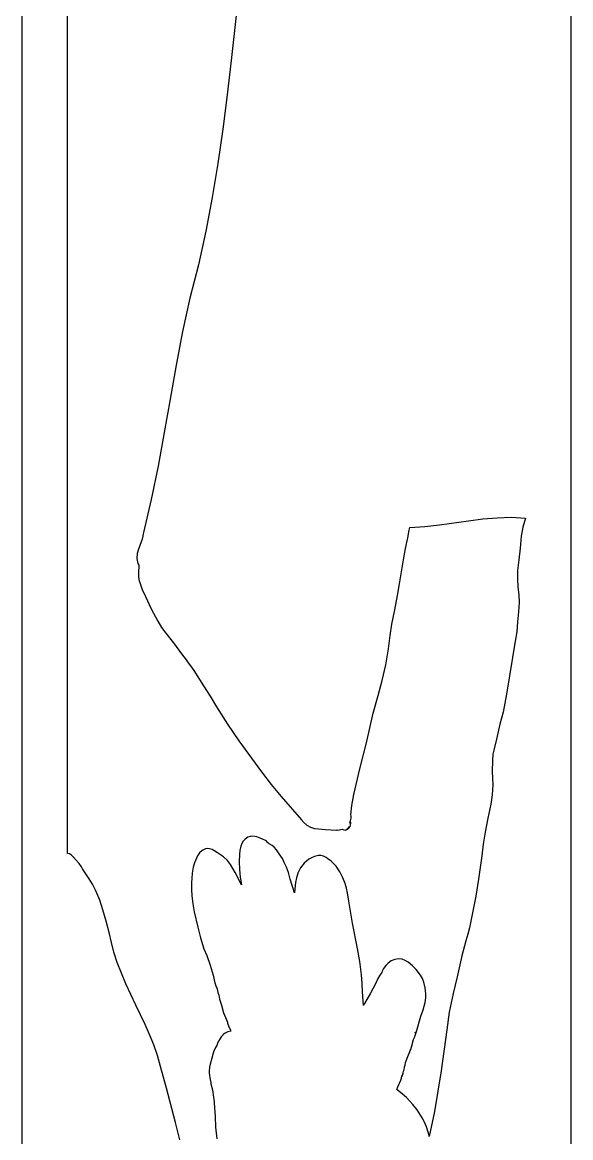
# Model space of a CAD drawing. Extents: x -1 to 629, y 2 to 3679.
# Drawn here: x 276.7 to 502.8, y 2773.7 to 3233.4 of the extents above; entities that cross this region are included whole.
import ezdxf

# ---------------------------------------------------------------- set-up
doc = ezdxf.new("R2010")
doc.units = 0

msp = doc.modelspace()

# ---------------------------------------------------------------- linework, layer by layer
at = {"layer": 'Calque 1'}
for p, q in [((276.749, 3189.21), (276.749, 3329.15)), ((502.75, 3329.15), (502.75, 2533.14)), ((295.373, 2890.88), (295.373, 3315.36)), ((366.008, 3245.99), (362.815, 3217.63)), ((362.815, 3217.63), (361.148, 3203.44)), ((361.148, 3203.44), (359.343, 3189.32)), ((276.749, 3187.2), (276.749, 3189.21)), ((276.749, 2819.02), (276.749, 3187.2)), ((359.343, 3189.32), (357.335, 3175.24)), ((357.335, 3175.24), (355.055, 3161.22)), ((355.055, 3161.22), (352.432, 3147.27)), ((352.432, 3147.27), (349.403, 3133.41)), ((349.403, 3133.41), (347.54, 3126.58)), ((347.54, 3126.58), (345.831, 3119.7)), ((345.831, 3119.7), (342.783, 3105.92)), ((342.783, 3105.92), (340.1, 3092.05)), ((340.1, 3092.05), (337.626, 3078.16)), ((337.626, 3078.16), (335.203, 3064.3)), ((335.203, 3064.3), (332.673, 3050.49)), ((332.673, 3050.49), (329.877, 3036.78)), ((329.877, 3036.78), (326.659, 3023.21)), ((466.571, 3028.74), (472.458, 3029.24)), ((472.458, 3029.24), (478.311, 3029.4)), ((478.311, 3029.4), (484.131, 3029.06)), ((436.218, 3024.16), (436.438, 3025.14)), ((436.438, 3025.14), (442.571, 3025.59)), ((442.571, 3025.59), (448.645, 3026.31)), ((448.645, 3026.31), (460.642, 3028)), ((460.642, 3028), (466.571, 3028.74)), ((483.078, 3025.41), (482.348, 3021.6)), ((484.118, 3029.06), (483.078, 3025.41)), ((484.131, 3029.06), (484.118, 3029.06)), ((326.133, 3020.46), (325.133, 3017.79)), ((326.448, 3021.6), (326.133, 3020.46)), ((326.575, 3022.6), (326.448, 3021.6)), ((326.659, 3023.21), (326.575, 3022.6)), ((434.66, 3016.54), (435.686, 3020.93)), ((435.686, 3020.93), (436.218, 3024.16)), ((482.348, 3021.6), (481.975, 3016.73)), ((324.575, 3016.23), (324.143, 3014.45)), ((325.133, 3017.79), (324.575, 3016.23)), ((433.89, 3011.89), (434.66, 3016.54)), ((481.975, 3016.73), (481.327, 3011.94)), ((324.143, 3014.45), (323.998, 3012.49)), ((323.998, 3012.49), (324.299, 3010.43)), ((432.268, 3002.78), (433.89, 3011.89)), ((481.327, 3011.94), (480.858, 3007.55)), ((324.299, 3010.43), (324.799, 3009.72)), ((324.799, 3009.72), (324.572, 3006.57)), ((324.572, 3006.57), (324.651, 3004.82)), ((480.858, 3007.55), (480.798, 3004.03)), ((324.651, 3004.82), (324.971, 3003.02)), ((324.971, 3003.02), (325.001, 3002.92)), ((325.001, 3002.92), (326.17, 2999.72)), ((431.421, 2997.23), (432.268, 3002.78)), ((480.798, 3004.03), (481.022, 3000.64)), ((326.17, 2999.72), (327.493, 2996.8)), ((430.236, 2991.25), (431.421, 2997.23)), ((481.022, 3000.64), (481.321, 2997.41)), ((481.321, 2997.41), (481.485, 2994.32)), ((327.493, 2996.8), (327.503, 2996.78)), ((327.503, 2996.78), (329.916, 2991.72)), ((481.485, 2994.32), (481.276, 2990.48)), ((329.916, 2991.72), (332.544, 2986.64)), ((429.043, 2985.4), (430.236, 2991.25)), ((481.276, 2990.48), (480.861, 2986.38)), ((332.544, 2986.64), (334.126, 2984.05)), ((334.126, 2984.05), (335.846, 2981.62)), ((428.331, 2980.67), (429.043, 2985.4)), ((480.861, 2986.38), (480.554, 2982.2)), ((335.846, 2981.62), (339.415, 2977.12)), ((427.653, 2975.14), (428.331, 2980.67)), ((480.554, 2982.2), (479.827, 2978.34)), ((339.415, 2977.12), (339.455, 2977.09)), ((339.455, 2977.09), (342.005, 2973.73)), ((426.54, 2968.55), (427.653, 2975.14)), ((479.827, 2978.34), (477.501, 2964.08)), ((342.005, 2973.73), (344.646, 2970.08)), ((344.646, 2970.08), (344.699, 2970)), ((344.699, 2970), (346.109, 2968.15)), ((346.109, 2968.15), (347.408, 2966.22)), ((347.408, 2966.22), (351.422, 2959.92)), ((425.021, 2962.14), (426.54, 2968.55)), ((423.343, 2956.03), (425.021, 2962.14)), ((477.501, 2964.08), (476.263, 2956.46)), ((351.422, 2959.92), (351.443, 2959.9)), ((351.443, 2959.9), (354.203, 2955.66)), ((354.203, 2955.66), (356.848, 2951.24)), ((421.388, 2948.68), (423.343, 2956.03)), ((476.263, 2956.46), (474.934, 2949.05)), ((356.848, 2951.24), (361.272, 2944.15)), ((418.613, 2936.5), (421.388, 2948.68)), ((474.934, 2949.05), (473.574, 2944.15)), ((361.272, 2944.15), (365.995, 2937.34)), ((473.574, 2944.15), (472.193, 2937.92)), ((365.995, 2937.34), (365.995, 2937.34)), ((365.995, 2937.34), (375.322, 2924.52)), ((472.193, 2937.92), (471.024, 2933.44)), ((415.909, 2925.79), (418.613, 2936.5)), ((471.024, 2933.44), (470.72, 2931.76)), ((470.495, 2929.13), (470.452, 2924.63)), ((470.72, 2931.76), (470.495, 2929.18)), ((470.495, 2929.18), (470.495, 2929.13)), ((375.322, 2924.52), (379.28, 2919.35)), ((413.382, 2915.16), (415.909, 2925.79)), ((470.452, 2924.63), (470.595, 2919.09)), ((379.28, 2919.35), (383.405, 2914.38)), ((470.595, 2919.09), (470.399, 2915.1)), ((470.595, 2919.09), (470.595, 2919.09)), ((383.405, 2914.38), (391.773, 2904.76)), ((412.601, 2910.71), (413.382, 2915.16)), ((470.399, 2915.1), (469.87, 2911.25)), ((412.189, 2906.85), (412.601, 2910.71)), ((469.87, 2911.25), (468.624, 2905.41)), ((411.972, 2904.37), (412.265, 2905.41)), ((412.279, 2906.28), (412.189, 2906.85)), ((412.265, 2905.41), (412.3, 2905.85)), ((412.302, 2905.92), (412.279, 2906.28)), ((412.3, 2905.85), (412.302, 2905.85)), ((412.302, 2905.85), (412.302, 2905.92)), ((468.624, 2905.41), (467.518, 2899.61)), ((391.773, 2904.76), (391.652, 2904.91)), ((391.652, 2904.91), (392.728, 2903.65)), ((392.728, 2903.65), (394.009, 2902.57)), ((394.009, 2902.57), (395.485, 2901.73)), ((395.485, 2901.73), (397.147, 2901.22)), ((397.147, 2901.22), (397.29, 2901.2)), ((397.29, 2901.2), (401.738, 2900.71)), ((401.738, 2900.71), (406.36, 2900.51)), ((406.347, 2900.51), (406.521, 2900.52)), ((406.36, 2900.51), (406.347, 2900.51)), ((406.362, 2900.53), (407.5, 2900.59)), ((406.521, 2900.52), (406.362, 2900.53)), ((407.5, 2900.59), (408.569, 2900.89)), ((408.569, 2900.89), (409.207, 2900.6)), ((409.207, 2900.6), (409.818, 2900.53)), ((409.818, 2900.53), (410.405, 2900.64)), ((410.405, 2900.89), (411.138, 2901.2)), ((410.405, 2900.64), (410.405, 2900.89)), ((410.651, 2900.84), (410.749, 2900.89)), ((410.686, 2900.86), (410.651, 2900.84)), ((410.749, 2900.89), (410.686, 2900.86)), ((410.749, 2900.89), (410.749, 2900.89)), ((410.76, 2900.9), (410.834, 2900.94)), ((410.778, 2900.91), (410.76, 2900.9)), ((410.834, 2900.94), (410.778, 2900.91)), ((410.844, 2900.94), (410.834, 2900.94)), ((410.834, 2900.94), (410.834, 2900.94)), ((410.834, 2900.94), (410.844, 2900.94)), ((411.138, 2901.2), (410.977, 2901.05)), ((410.977, 2901.05), (411.13, 2901.17)), ((411.046, 2901.21), (411.546, 2902.04)), ((411.17, 2901.22), (411.046, 2901.21)), ((411.13, 2901.17), (411.194, 2901.23)), ((411.363, 2901.4), (411.17, 2901.22)), ((411.194, 2901.23), (411.228, 2901.24)), ((411.207, 2901.25), (411.45, 2901.47)), ((411.228, 2901.24), (411.207, 2901.25)), ((411.67, 2901.97), (411.363, 2901.4)), ((411.45, 2901.47), (411.736, 2901.96)), ((411.546, 2902.04), (411.67, 2901.97)), ((411.67, 2901.97), (411.67, 2901.97)), ((411.736, 2901.96), (411.837, 2901.9)), ((411.871, 2903.16), (411.768, 2903.83)), ((411.768, 2903.83), (411.855, 2903.58)), ((411.837, 2901.9), (412.07, 2902.7)), ((411.855, 2903.58), (411.898, 2903.33)), ((411.858, 2904.1), (411.868, 2904.12)), ((411.871, 2904.08), (411.858, 2904.1)), ((411.868, 2904.12), (411.876, 2904.08)), ((411.876, 2904.08), (411.871, 2904.08)), ((411.921, 2903.17), (411.871, 2903.16)), ((411.898, 2903.33), (411.898, 2903.39)), ((411.898, 2903.39), (411.919, 2903.17)), ((411.919, 2903.17), (411.921, 2903.17)), ((411.94, 2903.92), (411.961, 2904.28)), ((411.972, 2903.82), (411.94, 2903.92)), ((411.961, 2904.28), (411.972, 2904.37)), ((411.982, 2903.78), (411.972, 2903.82)), ((411.99, 2903.67), (411.982, 2903.78)), ((412.022, 2903.64), (411.985, 2903.77)), ((411.985, 2903.77), (412.038, 2903.5)), ((412.038, 2903.5), (411.99, 2903.67)), ((412.08, 2903.3), (412.022, 2903.64)), ((412.07, 2902.7), (412.08, 2903.3)), ((367.781, 2895.91), (367.215, 2894.92)), ((368.583, 2896.82), (367.781, 2895.91)), ((369.662, 2897.56), (368.583, 2896.82)), ((370.694, 2897.92), (369.662, 2897.56)), ((371.681, 2898.02), (370.694, 2897.92)), ((373.393, 2897.74), (371.681, 2898.02)), ((374.718, 2897.24), (373.393, 2897.74)), ((375.713, 2896.78), (374.718, 2897.24)), ((376.912, 2896.21), (375.713, 2896.78)), ((377.396, 2895.92), (376.912, 2896.21)), ((377.997, 2895.29), (377.396, 2895.92)), ((467.518, 2899.61), (466.738, 2894.72)), ((350.901, 2892.11), (349.731, 2891.07)), ((352.194, 2892.76), (350.901, 2892.11)), ((352.985, 2892.88), (352.194, 2892.76)), ((353.959, 2892.81), (352.985, 2892.88)), ((354.938, 2892.47), (353.959, 2892.81)), ((355.652, 2892.09), (354.938, 2892.47)), ((357.229, 2891.14), (355.652, 2892.09)), ((366.416, 2892.1), (366.233, 2890.56)), ((366.834, 2893.93), (366.416, 2892.1)), ((367.215, 2894.92), (366.834, 2893.93)), ((378.057, 2895.24), (377.997, 2895.29)), ((378.473, 2894.91), (378.057, 2895.24)), ((379.748, 2894.09), (378.473, 2894.91)), ((380.613, 2893.41), (379.748, 2894.09)), ((381.55, 2892.38), (380.613, 2893.41)), ((382.632, 2890.68), (381.55, 2892.38)), ((466.738, 2894.72), (466.087, 2889.87)), ((296.262, 2890.71), (295.373, 2890.88)), ((297.045, 2890.21), (296.262, 2890.71)), ((297.177, 2890.08), (296.931, 2890.33)), ((296.931, 2890.33), (297.045, 2890.21)), ((298.145, 2889.03), (297.177, 2890.08)), ((297.944, 2889.14), (297.868, 2889.24)), ((297.868, 2889.24), (297.987, 2889.1)), ((298.047, 2889.03), (297.944, 2889.14)), ((297.987, 2889.1), (298.047, 2889.03)), ((298.047, 2889.03), (298.047, 2889.03)), ((298.262, 2888.88), (298.145, 2889.03)), ((298.391, 2888.68), (298.262, 2888.88)), ((298.418, 2888.64), (298.391, 2888.68)), ((298.503, 2888.55), (298.418, 2888.64)), ((300.249, 2886.73), (298.503, 2888.55)), ((301.159, 2885.37), (300.249, 2886.73)), ((347.696, 2886.95), (347.13, 2885.28)), ((348.191, 2887.99), (347.696, 2886.95)), ((348.977, 2889.95), (348.191, 2887.99)), ((349.731, 2891.07), (348.977, 2889.95)), ((359.719, 2889.47), (357.229, 2891.14)), ((361.357, 2887.96), (359.719, 2889.47)), ((362.608, 2886.33), (361.357, 2887.96)), ((366.233, 2890.56), (366.072, 2887.36)), ((366.072, 2887.36), (366.201, 2884.2)), ((383.942, 2888.84), (382.632, 2890.68)), ((384.452, 2887.79), (383.942, 2888.84)), ((384.698, 2887.15), (384.452, 2887.79)), ((385.606, 2885.2), (384.698, 2887.15)), ((392.927, 2886.94), (391.403, 2884.99)), ((394.856, 2888.52), (392.927, 2886.94)), ((395.959, 2889.14), (394.856, 2888.52)), ((397.152, 2889.62), (395.959, 2889.14)), ((398.777, 2890), (397.152, 2889.62)), ((399.751, 2889.98), (398.777, 2890)), ((400.862, 2889.71), (399.751, 2889.98)), ((401.912, 2889.23), (400.862, 2889.71)), ((402.698, 2888.7), (401.912, 2889.23)), ((404.058, 2887.69), (402.698, 2888.7)), ((406.061, 2885.63), (404.058, 2887.69)), ((466.087, 2889.87), (464.811, 2880.28)), ((301.593, 2884.51), (301.159, 2885.37)), ((304.345, 2880.38), (301.593, 2884.51)), ((346.792, 2882.75), (346.678, 2880.58)), ((347.13, 2885.28), (346.792, 2882.75)), ((364.479, 2883.07), (362.608, 2886.33)), ((367.085, 2877.99), (364.479, 2883.07)), ((366.201, 2884.2), (366.561, 2881.08)), ((386.468, 2882.98), (385.606, 2885.2)), ((387.196, 2880.31), (386.468, 2882.98)), ((390.323, 2882.76), (389.728, 2880.84)), ((391.403, 2884.99), (390.323, 2882.76)), ((407.656, 2883.3), (406.061, 2885.63)), ((408.897, 2880.85), (407.656, 2883.3)), ((305.715, 2878.17), (304.345, 2880.38)), ((306.977, 2875.78), (305.715, 2878.17)), ((346.678, 2880.58), (346.461, 2878.87)), ((346.461, 2878.87), (346.471, 2876.03)), ((366.561, 2881.08), (367.085, 2877.99)), ((388.879, 2874.61), (387.196, 2880.31)), ((389.302, 2878.86), (388.879, 2874.92)), ((389.728, 2880.84), (389.302, 2878.86)), ((409.834, 2878.44), (408.897, 2880.85)), ((410.381, 2876.53), (409.834, 2878.44)), ((464.811, 2880.28), (463.613, 2873.33)), ((307.94, 2873.6), (306.977, 2875.78)), ((308.644, 2871.68), (307.94, 2873.6)), ((346.471, 2876.03), (346.657, 2873.48)), ((346.657, 2873.48), (346.987, 2870.16)), ((388.879, 2874.92), (388.879, 2874.61)), ((410.757, 2874.68), (410.381, 2876.53)), ((411.308, 2871.26), (410.757, 2874.68)), ((463.613, 2873.33), (462.24, 2866.35)), ((309.877, 2867.68), (308.644, 2871.68)), ((346.987, 2870.16), (347.524, 2866.88)), ((412.842, 2862.18), (411.308, 2871.26)), ((311.295, 2863.03), (309.877, 2867.68)), ((347.524, 2866.88), (349.051, 2860.44)), ((462.24, 2866.35), (460.986, 2860.26)), ((312.531, 2858.3), (311.295, 2863.03)), ((349.051, 2860.44), (350.199, 2856.1)), ((414.895, 2851.66), (412.842, 2862.18)), ((460.986, 2860.26), (460.335, 2857.61)), ((313.454, 2854.12), (312.531, 2858.3)), ((350.199, 2856.1), (351.586, 2851.6)), ((459.56, 2854.92), (457.932, 2848.73)), ((460.335, 2857.61), (459.56, 2854.92)), ((314.404, 2850.21), (313.454, 2854.12)), ((315.862, 2845.89), (314.404, 2850.21)), ((351.586, 2851.6), (352.729, 2848.84)), ((415.84, 2846.3), (414.895, 2851.66)), ((317.584, 2841.49), (315.862, 2845.89)), ((352.729, 2848.84), (354.171, 2844.82)), ((416.546, 2840.88), (415.84, 2846.3)), ((427.54, 2845.7), (426.508, 2844.65)), ((428.77, 2846.58), (427.54, 2845.7)), ((430.207, 2847.24), (428.77, 2846.58)), ((431.792, 2847.51), (430.207, 2847.24)), ((433.255, 2847.32), (431.792, 2847.51)), ((434.57, 2846.8), (433.255, 2847.32)), ((435.721, 2846.12), (434.57, 2846.8)), ((437.618, 2844.61), (435.721, 2846.12)), ((457.932, 2848.73), (455.911, 2840.05)), ((319.468, 2837.12), (317.584, 2841.49)), ((354.171, 2844.82), (355.401, 2840.71)), ((355.401, 2840.71), (356.131, 2837.59)), ((416.787, 2837.26), (416.546, 2840.88)), ((424.116, 2840.69), (423.134, 2839.05)), ((424.852, 2841.83), (424.116, 2840.69)), ((425.095, 2842.4), (424.852, 2841.83)), ((425.664, 2843.48), (425.095, 2842.4)), ((426.508, 2844.65), (425.664, 2843.48)), ((439.038, 2843.12), (437.618, 2844.61)), ((440.843, 2840.7), (439.038, 2843.12)), ((441.647, 2839.29), (440.843, 2840.7)), ((323.519, 2828.42), (319.468, 2837.12)), ((356.131, 2837.59), (356.478, 2836.39)), ((356.478, 2836.39), (356.674, 2835.96)), ((416.954, 2833.83), (416.787, 2837.26)), ((422.423, 2837.36), (420.216, 2833.32)), ((423.134, 2839.05), (422.423, 2837.36)), ((442.28, 2837.8), (441.647, 2839.29)), ((442.811, 2835.48), (442.28, 2837.8)), ((455.911, 2840.05), (454.345, 2833.23)), ((356.674, 2835.96), (356.727, 2835.87)), ((356.727, 2835.87), (356.991, 2835.01)), ((356.991, 2835.01), (357.303, 2833.62)), ((357.303, 2833.62), (357.692, 2832.46)), ((357.692, 2832.46), (357.965, 2830.82)), ((417.406, 2828.17), (416.954, 2833.83)), ((420.216, 2833.32), (417.803, 2829.05)), ((442.999, 2833.04), (442.811, 2835.48)), ((442.989, 2831.43), (442.999, 2833.04)), ((442.999, 2833.04), (442.999, 2833.04)), ((454.345, 2833.23), (452.715, 2825.53)), ((327.371, 2820.44), (323.519, 2828.42)), ((357.965, 2830.82), (358.825, 2828.32)), ((358.825, 2828.32), (359.706, 2825.18)), ((417.803, 2829.05), (417.406, 2828.17)), ((441.904, 2826.41), (442.769, 2829.47)), ((442.769, 2829.47), (442.989, 2831.43)), ((359.706, 2825.18), (361.246, 2821.42)), ((439.253, 2817.53), (441.044, 2823.81)), ((441.044, 2823.81), (441.904, 2826.41)), ((452.715, 2825.53), (451.699, 2818.17)), ((276.749, 2533.14), (276.749, 2819.02)), ((329.223, 2816.33), (327.371, 2820.44)), ((361.246, 2821.42), (361.27, 2821.34)), ((361.27, 2821.34), (361.299, 2820.93)), ((361.299, 2820.93), (361.402, 2820.54)), ((361.402, 2820.54), (361.936, 2819.2)), ((362.688, 2817.69), (361.426, 2817.33)), ((361.936, 2819.2), (362.481, 2818.16)), ((362.481, 2818.16), (362.579, 2817.98)), ((362.579, 2817.98), (362.688, 2817.69)), ((437.48, 2818.63), (437.469, 2818.63)), ((437.469, 2818.63), (437.48, 2818.63)), ((437.48, 2818.63), (437.48, 2818.63)), ((451.699, 2818.17), (449.331, 2801.27)), ((330.903, 2812.08), (329.223, 2816.33)), ((357.655, 2813.52), (357.359, 2812.98)), ((357.811, 2813.97), (357.557, 2813.32)), ((357.557, 2813.32), (357.658, 2813.46)), ((357.658, 2813.46), (357.655, 2813.52)), ((358.655, 2815.29), (357.811, 2813.97)), ((359.531, 2816.16), (358.655, 2815.29)), ((359.415, 2816.08), (359.531, 2816.16)), ((359.457, 2816.15), (359.415, 2816.08)), ((360.092, 2816.65), (359.457, 2816.15)), ((361.426, 2817.33), (360.092, 2816.65)), ((437.126, 2811.03), (438.009, 2814.24)), ((438.009, 2814.24), (438.335, 2815.1)), ((438.335, 2815.1), (438.388, 2815.19)), ((438.388, 2815.19), (438.697, 2815.73)), ((438.745, 2816.82), (438.644, 2817.26)), ((438.644, 2817.26), (438.808, 2816.88)), ((438.697, 2815.73), (438.713, 2815.88)), ((438.713, 2815.88), (439.253, 2817.53)), ((438.808, 2816.88), (438.745, 2816.82)), ((438.808, 2816.88), (438.808, 2816.88)), ((332.409, 2807.59), (330.903, 2812.08)), ((355.359, 2808.54), (354.79, 2806.49)), ((355.634, 2809.46), (355.359, 2808.54)), ((356.364, 2810.87), (355.634, 2809.46)), ((356.883, 2811.76), (356.364, 2810.87)), ((357.359, 2812.98), (356.883, 2811.76)), ((436.067, 2808.28), (436.334, 2808.75)), ((436.334, 2808.75), (436.623, 2809.66)), ((436.623, 2809.66), (436.848, 2810.11)), ((436.848, 2810.11), (437.126, 2811.03)), ((333.737, 2803.09), (332.409, 2807.59)), ((354.192, 2804.11), (353.898, 2802.84)), ((354.79, 2806.49), (354.192, 2804.11)), ((434.519, 2803.69), (434.652, 2804.73)), ((434.652, 2804.73), (435.9, 2807.84)), ((435.9, 2807.84), (436.067, 2808.28)), ((336.145, 2794.12), (333.737, 2803.09)), ((353.898, 2802.84), (353.74, 2801.16)), ((353.74, 2801.16), (353.758, 2800.41)), ((353.758, 2800.41), (353.954, 2799.47)), ((353.983, 2799.41), (353.901, 2799.65)), ((353.901, 2799.65), (353.925, 2799.46)), ((353.925, 2799.46), (354.007, 2798.38)), ((353.954, 2799.47), (353.983, 2799.41)), ((433.099, 2798.81), (433.345, 2799.58)), ((433.345, 2799.58), (433.326, 2799.47)), ((433.326, 2799.47), (433.395, 2799.56)), ((433.395, 2799.56), (433.702, 2800.39)), ((433.702, 2800.39), (433.871, 2801.15)), ((433.871, 2801.15), (434.059, 2801.7)), ((434.059, 2801.7), (434.289, 2802.82)), ((434.289, 2802.82), (434.313, 2802.89)), ((434.313, 2802.89), (434.519, 2803.69)), ((449.331, 2801.27), (448.04, 2792.87)), ((354.007, 2798.38), (354.293, 2797.07)), ((354.293, 2797.07), (354.38, 2796.74)), ((354.38, 2796.74), (354.502, 2795.9)), ((354.502, 2795.9), (355.16, 2793.41)), ((431.106, 2793.65), (431.532, 2794.7)), ((431.532, 2794.7), (432.712, 2797.46)), ((432.712, 2797.46), (433.017, 2798.33)), ((433.017, 2798.33), (433.133, 2799.24)), ((433.133, 2799.24), (433.099, 2798.81)), ((339.902, 2779.98), (336.145, 2794.12)), ((355.16, 2793.41), (355.552, 2790.39)), ((355.552, 2790.39), (355.69, 2789.32)), ((434.194, 2790.99), (431.106, 2793.65)), ((435.075, 2790.28), (434.194, 2790.99)), ((436.451, 2788.85), (435.075, 2790.28)), ((448.04, 2792.87), (446.59, 2784.51)), ((355.69, 2789.32), (355.79, 2788.72)), ((355.79, 2788.72), (355.824, 2788.59)), ((355.824, 2788.59), (355.885, 2788.04)), ((355.885, 2788.04), (356.19, 2782.48)), ((437.628, 2787.49), (436.451, 2788.85)), ((439.456, 2785.24), (437.628, 2787.49)), ((356.19, 2782.48), (356.38, 2778.11)), ((441.541, 2781.9), (439.456, 2785.24)), ((442.481, 2780.08), (441.541, 2781.9)), ((446.59, 2784.51), (444.454, 2774.2)), ((341.653, 2772.84), (339.902, 2779.98)), ((356.38, 2778.11), (356.854, 2773.29)), ((443.277, 2778.2), (442.481, 2780.08)), ((444.362, 2774.65), (443.277, 2778.2)), ((444.454, 2774.2), (444.362, 2774.65))]:
    msp.add_line(p, q, dxfattribs=at)

doc.saveas('drawing.dxf')
